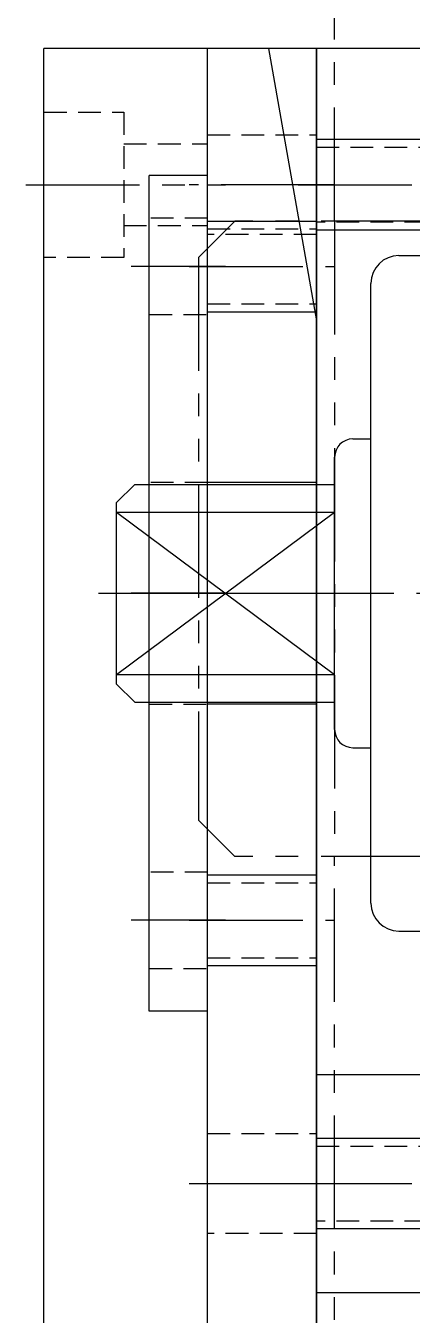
# Model space of a CAD drawing. Header units: inches. Extents: x 0 to 77285, y -118 to 40065.
# Drawn here: x 69269.7 to 69291, y 26008.8 to 26079.8 of the extents above; entities that cross this region are included whole.
import ezdxf

# ---------------------------------------------------------------- set-up
doc = ezdxf.new("R2010")
doc.units = ezdxf.units.IN
doc.header["$LTSCALE"] = 5
doc.header["$MEASUREMENT"] = 0
for name, pattern in [('CENTER', [2, 1.25, -0.25, 0.25, -0.25]), ('HIDDEN', [0.375, 0.25, -0.125]), ('PHANTOM', [2.5, 1.25, -0.25, 0.25, -0.25, 0.25, -0.25])]:
    doc.linetypes.add(name, pattern=pattern)
for name, color, linetype in [('11', 1, 'CENTER'), ('22', 2, 'HIDDEN'), ('66', 6, 'PHANTOM'), ('77', 40, 'HIDDEN'), ('B', 123, 'Continuous'), ('G', 231, 'Continuous'), ('T', 3, 'Continuous'), ('Y', 60, 'Continuous')]:
    doc.layers.add(name, color=color, linetype=linetype)

# ---------------------------------------------------------------- blocks, each defined once
blk = doc.blocks.new('A$Cfded4892')
for p, q in [((-182.5, 133), (-182.5, 162.5)), ((-190, 131), (-188, 133)), ((-164.5, 133), (-188, 133)), ((-182.5, 133), (-182.5, 98)), ((-190, 131), (-190, 100)), ((-188, 98), (-190, 100)), ((-164.5, 98), (-188, 98)), ((-182.5, 65), (-182.5, 98))]:
    blk.add_line(p, q)
blk = doc.blocks.new('A$C2e1bd1ee')
for p, q in [((-1.46, 18.6), (0, 18.6)), ((-3, -17.06), (-3, 17.06)), ((-4, 8.5), (-3, 8.5)), ((-5, -7.5), (-5, 7.5)), ((-17, 5), (-16, 6)), ((-16, 6), (-5, 6)), ((-17, -5), (-17, 5)), ((-17, 4.472), (-5, 4.472)), ((-17, 4.472), (-5, -4.472)), ((-17, -4.472), (-5, 4.472)), ((-17, -4.472), (-5, -4.472)), ((-17, -5), (-16, -6)), ((-16, -6), (-5, -6)), ((-4, -8.5), (-3, -8.5)), ((-1.46, -18.6), (0, -18.6))]:
    blk.add_line(p, q)
for centre, radius, start, end in [((-1.46, 17.06), 1.54, 90, 180), ((-4, 7.5), 1, 90, 180), ((-4, -7.5), 1, 180, 270), ((-1.46, -17.06), 1.54, 180, 270)]:
    blk.add_arc(centre, radius, start, end)
at = {"layer": '11'}
blk.add_line((-18, 0), (373, 0), dxfattribs=at)
blk = doc.blocks.new('A$Cf2b6a52b')
for p, q in [((-30, 6), (255, 6)), ((218.9, 0), (218.9, 6)), ((231.1, 0), (231.1, 6)), ((255, 0), (255, 6)), ((-30, 0), (255, 0))]:
    blk.add_line(p, q)
at = {"layer": '11'}
for p, q in [((225, 8), (225, -2)), ((192.5, 7), (192.5, -1)), ((207, 7), (207, -1)), ((243, 7), (243, -1)), ((247.5, -1), (247.5, 7)), ((247.5, -1), (247.5, 7))]:
    blk.add_line(p, q, dxfattribs=at)
at = {"layer": '22'}
for p, q in [((189.75, 0), (189.75, 6)), ((195.25, 6), (195.25, 0)), ((204.933, 6), (204.933, 0)), ((209.067, 6), (209.067, 0)), ((240.933, 6), (240.933, 0)), ((245.067, 6), (245.067, 0))]:
    blk.add_line(p, q, dxfattribs=at)
at = {"layer": '77'}
for p, q in [((244.75, 0), (244.75, 6)), ((250.25, 6), (250.25, 0))]:
    blk.add_line(p, q, dxfattribs=at)
at = {"layer": 'T'}
for p, q in [((204.5, 6), (204.5, 0)), ((209.5, 6), (209.5, 0)), ((240.5, 6), (240.5, 0)), ((245.5, 6), (245.5, 0))]:
    blk.add_line(p, q, dxfattribs=at)
blk = doc.blocks.new('A$C284e43e4')
for p, q in [((-9, -142.5), (-9, 142.5)), ((3.355, 142.5), (-9, 142.5)), ((0, -142.5), (0, 142.5)), ((3.355, 142.5), (6, 127.5)), ((6, -127.5), (6, 127.5))]:
    blk.add_line(p, q)
at = {"layer": '11'}
blk.add_line((-10, 135), (1, 135), dxfattribs=at)
at = {"layer": '22'}
for p, q in [((-9, 139), (-4.6, 139)), ((-4.6, 139), (-4.6, 131)), ((-4.6, 137.25), (0, 137.25)), ((-4.6, 132.75), (0, 132.75)), ((-4.6, 131), (-9, 131))]:
    blk.add_line(p, q, dxfattribs=at)
blk = doc.blocks.new('A$C8ed1b21d')
for p, q in [((367, 0), (0, 0)), ((0, 0), (0, -285))]:
    blk.add_line(p, q)
at = {"layer": '11'}
blk.add_line((-1, -7.5), (15.793, -7.5), dxfattribs=at)
at = {"layer": '22'}
for p, q in [((0, -5.433), (13.6, -5.433)), ((13.6, -9.567), (0, -9.567))]:
    blk.add_line(p, q, dxfattribs=at)
at = {"layer": 'T'}
for p, q in [((0, -5), (12, -5)), ((12, -10), (0, -10))]:
    blk.add_line(p, q, dxfattribs=at)
blk = doc.blocks.new('A$Cb8b4a96a')
for p, q in [((0, -6), (0, 6)), ((0, 6), (367, 6)), ((0, -6), (367, -6))]:
    blk.add_line(p, q)
at = {"layer": '11'}
blk.add_line((-1, 0), (368, 0), dxfattribs=at)
at = {"layer": '22'}
for p, q in [((0, 2.067), (13.6, 2.067)), ((13.6, -2.067), (0, -2.067))]:
    blk.add_line(p, q, dxfattribs=at)
at = {"layer": 'T'}
for p, q in [((0, 2.5), (12, 2.5)), ((12, -2.5), (0, -2.5))]:
    blk.add_line(p, q, dxfattribs=at)
blk = doc.blocks.new('A$C872dc677')
for p, q in [((-23, 3.2), (-23, 0)), ((-23, 3.2), (23, 3.2)), ((23, 3.2), (23, 0)), ((-23, 0), (23, 0))]:
    blk.add_line(p, q)
at = {"layer": '11'}
for p, q in [((-18, 4.2), (-18, -1)), ((0, 4.2), (0, -1)), ((18, 4.2), (18, -1))]:
    blk.add_line(p, q, dxfattribs=at)
at = {"layer": '22'}
for p, q in [((-20.65, 0), (-20.65, 3.2)), ((-15.35, 3.2), (-15.35, 0)), ((-6.1, 0), (-6.1, 3.2)), ((6.1, 3.2), (6.1, 0)), ((15.35, 0), (15.35, 3.2)), ((20.65, 3.2), (20.65, 0))]:
    blk.add_line(p, q, dxfattribs=at)
blk = doc.blocks.new('A$C740f11e8')
for name, p in [('A$C8ed1b21d', (-183.5, 142.5)), ('A$Cb8b4a96a', (-183.5, 80))]:
    blk.add_blockref(name, p)
at = {"rotation": 90}
blk.add_blockref('A$Cf2b6a52b', (-183.5, -112.5), dxfattribs=at)
at = {"layer": 'B'}
blk.add_blockref('A$C2e1bd1ee', (-177.5, 112.5), dxfattribs=at)
at = {"layer": 'G'}
blk.add_blockref('A$C284e43e4', (-189.5, 0), dxfattribs=at)
at = {"layer": 'Y', "xscale": -1, "rotation": 270}
blk.add_blockref('A$C872dc677', (-192.7, 112.5), dxfattribs=at)
blk = doc.blocks.new('A$Ca5de7116')
blk.add_blockref('A$C740f11e8', (0, 0))

msp = doc.modelspace()

# ---------------------------------------------------------------- block references
msp.add_blockref('A$Ca5de7116', (69469.22286911, 25936.02195487, 0))
at = {"layer": '66'}
msp.add_blockref('A$Cfded4892', (69469.22286911, 25936.02195487, 0), dxfattribs=at)

doc.saveas('drawing.dxf')
